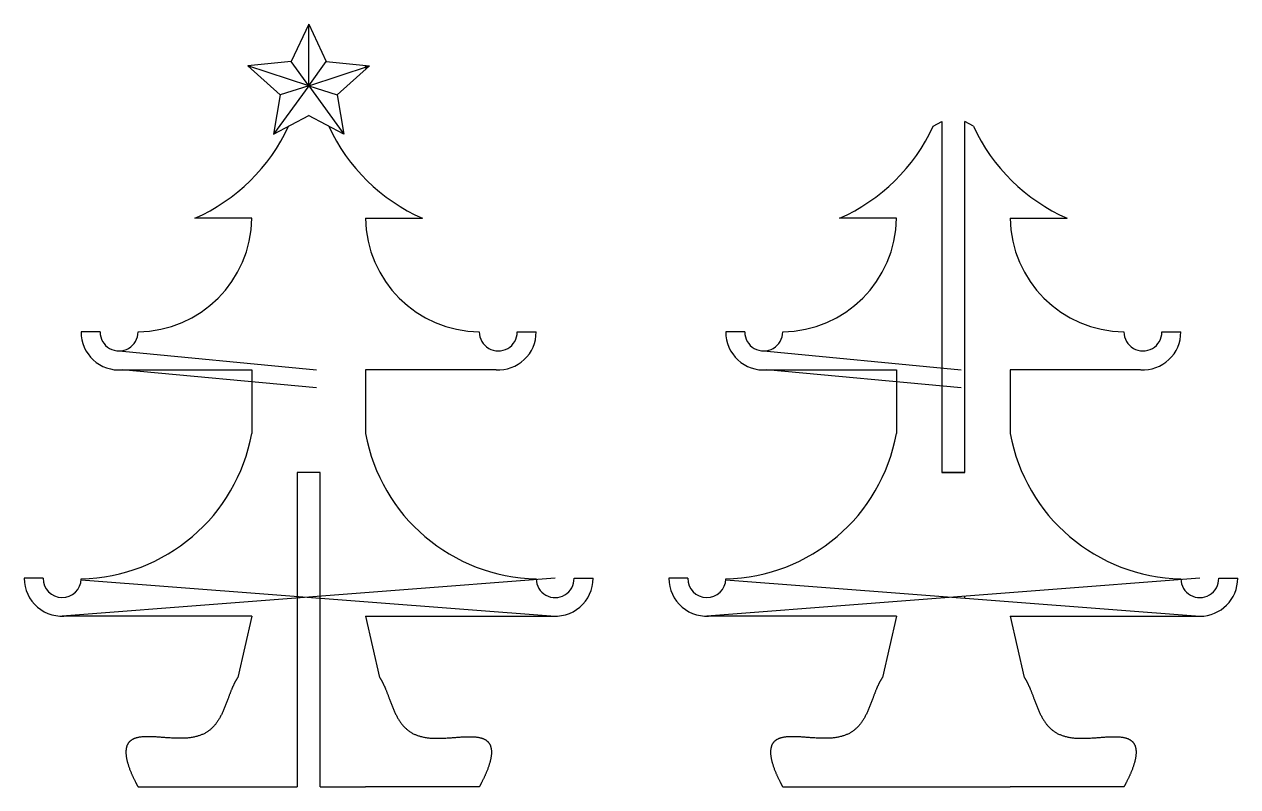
# Model space of a CAD drawing. Header units: millimetres. Extents: x -60 to 260, y 0 to 201.
import ezdxf

# ---------------------------------------------------------------- set-up
doc = ezdxf.new("R2010")
doc.units = ezdxf.units.MM
doc.layers.get('0').update_dxf_attribs({"linetype": 'CONTINUOUS'})

msp = doc.modelspace()

# ---------------------------------------------------------------- linework, layer by layer
for p, q in [((15, 201.21), (10.37, 191.37)), ((15, 185), (15, 201.21)), ((15, 201.21), (19.63, 191.37)), ((10.37, 191.37), (-1.01, 190.2)), ((-1.01, 190.2), (7.51, 182.57)), ((15, 185), (-1.01, 190.2)), ((15, 185), (10.37, 191.37)), ((15, 185), (19.63, 191.37)), ((15, 185), (31.01, 190.2)), ((19.63, 191.37), (31.01, 190.2)), ((31.01, 190.2), (22.49, 182.57)), ((15, 185), (5.71, 172.21)), ((7.51, 182.57), (5.71, 172.21)), ((15, 185), (7.51, 182.57)), ((15, 185), (22.49, 182.57)), ((15, 185), (24.29, 172.21)), ((22.49, 182.57), (24.29, 172.21)), ((5.71, 172.21), (15.07, 177.13)), ((24.29, 172.21), (14.93, 177.13)), ((179.68, 174.3), (182, 175.51)), ((182, 175.51), (182, 82.89)), ((188, 82.89), (188, 175.51)), ((190.32, 174.3), (188, 175.51)), ((0, 150), (-15, 150)), ((30, 150), (45, 150)), ((170, 150), (155, 150)), ((200, 150), (215, 150)), ((-40, 120), (-45.03, 120)), ((70, 120), (75, 120)), ((130, 120), (124.97, 120)), ((240, 120), (245, 120)), ((-35.94, 115.09), (17.1, 110)), ((134.06, 115.09), (187.1, 110)), ((17.1, 105.23), (-34.21, 110)), ((-34.21, 110), (0, 110)), ((0, 110), (0, 93.21)), ((64.4, 110.02), (30, 110.01)), ((30, 110.01), (30, 93.21)), ((187.1, 105.23), (135.79, 110)), ((135.79, 110), (170, 110)), ((170, 110), (170, 93.21)), ((200, 110.02), (200, 93.21)), ((234.4, 110.02), (200, 110.02)), ((18, 82.89), (12, 82.89)), ((12, 82.89), (12, 0)), ((18, 0), (18, 82.89)), ((188, 82.89), (182, 82.89)), ((182, 82.89), (188, 82.89)), ((-55, 55), (-60, 55)), ((80, 55), (-50, 45)), ((-45.01, 54.62), (80, 45)), ((85, 55), (90, 55)), ((115, 55), (110, 55)), ((250, 55), (120, 45)), ((124.99, 54.62), (250, 45)), ((255, 55), (260, 55)), ((182, 50.23), (182, 49.77)), ((188, 49.77), (188, 50.23)), ((0, 45), (-50, 45)), ((0, 45), (-3.72, 28.84)), ((30, 45), (80, 45)), ((30, 45), (33.72, 28.84)), ((170, 45), (120, 45)), ((170, 45), (166.28, 28.84)), ((200, 45), (203.72, 28.84)), ((200, 45), (250, 45)), ((-30, 0), (0, 0)), ((0, 0), (12, 0)), ((18, 0), (30, 0)), ((60, 0), (30, 0)), ((140, 0), (170, 0)), ((170, 0), (200, 0)), ((182, 0), (188, 0)), ((230, 0), (200, 0))]:
    msp.add_line(p, q)
for centre, radius, start, end in [((15, 185), 15.81, 89.3258, 90), ((15, 185), 15.81, 16.3494, 19.6506), ((15, 185), 7.87, 269.4819, 270.5181), ((-34.82, 194.82), 49.01, 293.8551, 335.2423), ((64.82, 194.82), 49.01, 204.7577, 246.1449), ((135.18, 194.82), 49.01, 293.8551, 335.2423), ((234.82, 194.82), 49.01, 204.7577, 246.1449), ((-30.33, 150.37), 30.33, 270.6217, 359.2918), ((60.33, 150.37), 30.33, 180.7082, 269.3783), ((139.67, 150.37), 30.33, 270.6217, 359.2918), ((230.33, 150.37), 30.33, 180.7082, 269.3783), ((-35, 120), 10.03, 180, 274.4945), ((-35, 120), 5, -180, 0.5162), ((65, 120), 5, -180.5162, 0), ((65, 120), 10, -93.4121, 0), ((135, 120), 10.03, 180, 274.4945), ((135, 120), 5, -180, 0.5162), ((235, 120), 5, -180.5162, 0), ((235, 120), 10, -93.4121, 0), ((-46.01, 101.6), 46.77, 271.2378, 349.6586), ((76.01, 101.6), 46.77, 190.3414, 268.7622), ((123.99, 101.6), 46.77, 271.2378, 349.6586), ((246.01, 101.6), 46.77, 190.3414, 268.7622), ((-50, 55), 10, 180, 278.7974), ((-50, 54.92), 5, 179.0967, 359.0967), ((80, 54.92), 5, -179.0967, 0.9033), ((80, 55), 10, -98.7974, 0), ((120, 55), 10, 180, 278.7974), ((120, 54.92), 5, 179.0967, 359.0967), ((250, 54.92), 5, -179.0967, 0.9033), ((250, 55), 10, -90, 0)]:
    msp.add_arc(centre, radius, start, end)
for points in [[(-3.72, 28.84), (-4.03, 28.36), (-4.62, 27.34), (-5.42, 25.6), (-6.37, 22.97), (-7.62, 19.55), (-9.27, 16.49), (-11.59, 14.21), (-14.71, 12.96), (-18.47, 12.64), (-22.53, 12.91), (-26.45, 13.28), (-29.78, 13.28), (-32.14, 12.48), (-33.33, 10.69), (-33.34, 7.95), (-32.49, 5.09), (-31.41, 2.65), (-30.5, 0.91), (-30, 0)], [(33.72, 28.84), (34.03, 28.36), (34.62, 27.34), (35.42, 25.6), (36.37, 22.97), (37.62, 19.55), (39.27, 16.49), (41.59, 14.21), (44.71, 12.96), (48.47, 12.64), (52.53, 12.91), (56.45, 13.28), (59.78, 13.28), (62.14, 12.48), (63.33, 10.69), (63.34, 7.95), (62.49, 5.09), (61.41, 2.65), (60.5, 0.91), (60, 0)], [(166.28, 28.84), (165.97, 28.36), (165.38, 27.34), (164.58, 25.6), (163.63, 22.97), (162.38, 19.55), (160.73, 16.49), (158.41, 14.21), (155.29, 12.96), (151.53, 12.64), (147.47, 12.91), (143.55, 13.28), (140.22, 13.28), (137.86, 12.48), (136.67, 10.69), (136.66, 7.95), (137.51, 5.09), (138.59, 2.65), (139.5, 0.91), (140, 0)], [(203.72, 28.84), (204.03, 28.36), (204.62, 27.34), (205.42, 25.6), (206.37, 22.97), (207.62, 19.55), (209.27, 16.49), (211.59, 14.21), (214.71, 12.96), (218.47, 12.64), (222.53, 12.91), (226.45, 13.28), (229.78, 13.28), (232.14, 12.48), (233.33, 10.69), (233.34, 7.95), (232.49, 5.09), (231.41, 2.65), (230.5, 0.91), (230, 0)]]:
    msp.add_open_spline(points, degree=5)

doc.saveas('drawing.dxf')
